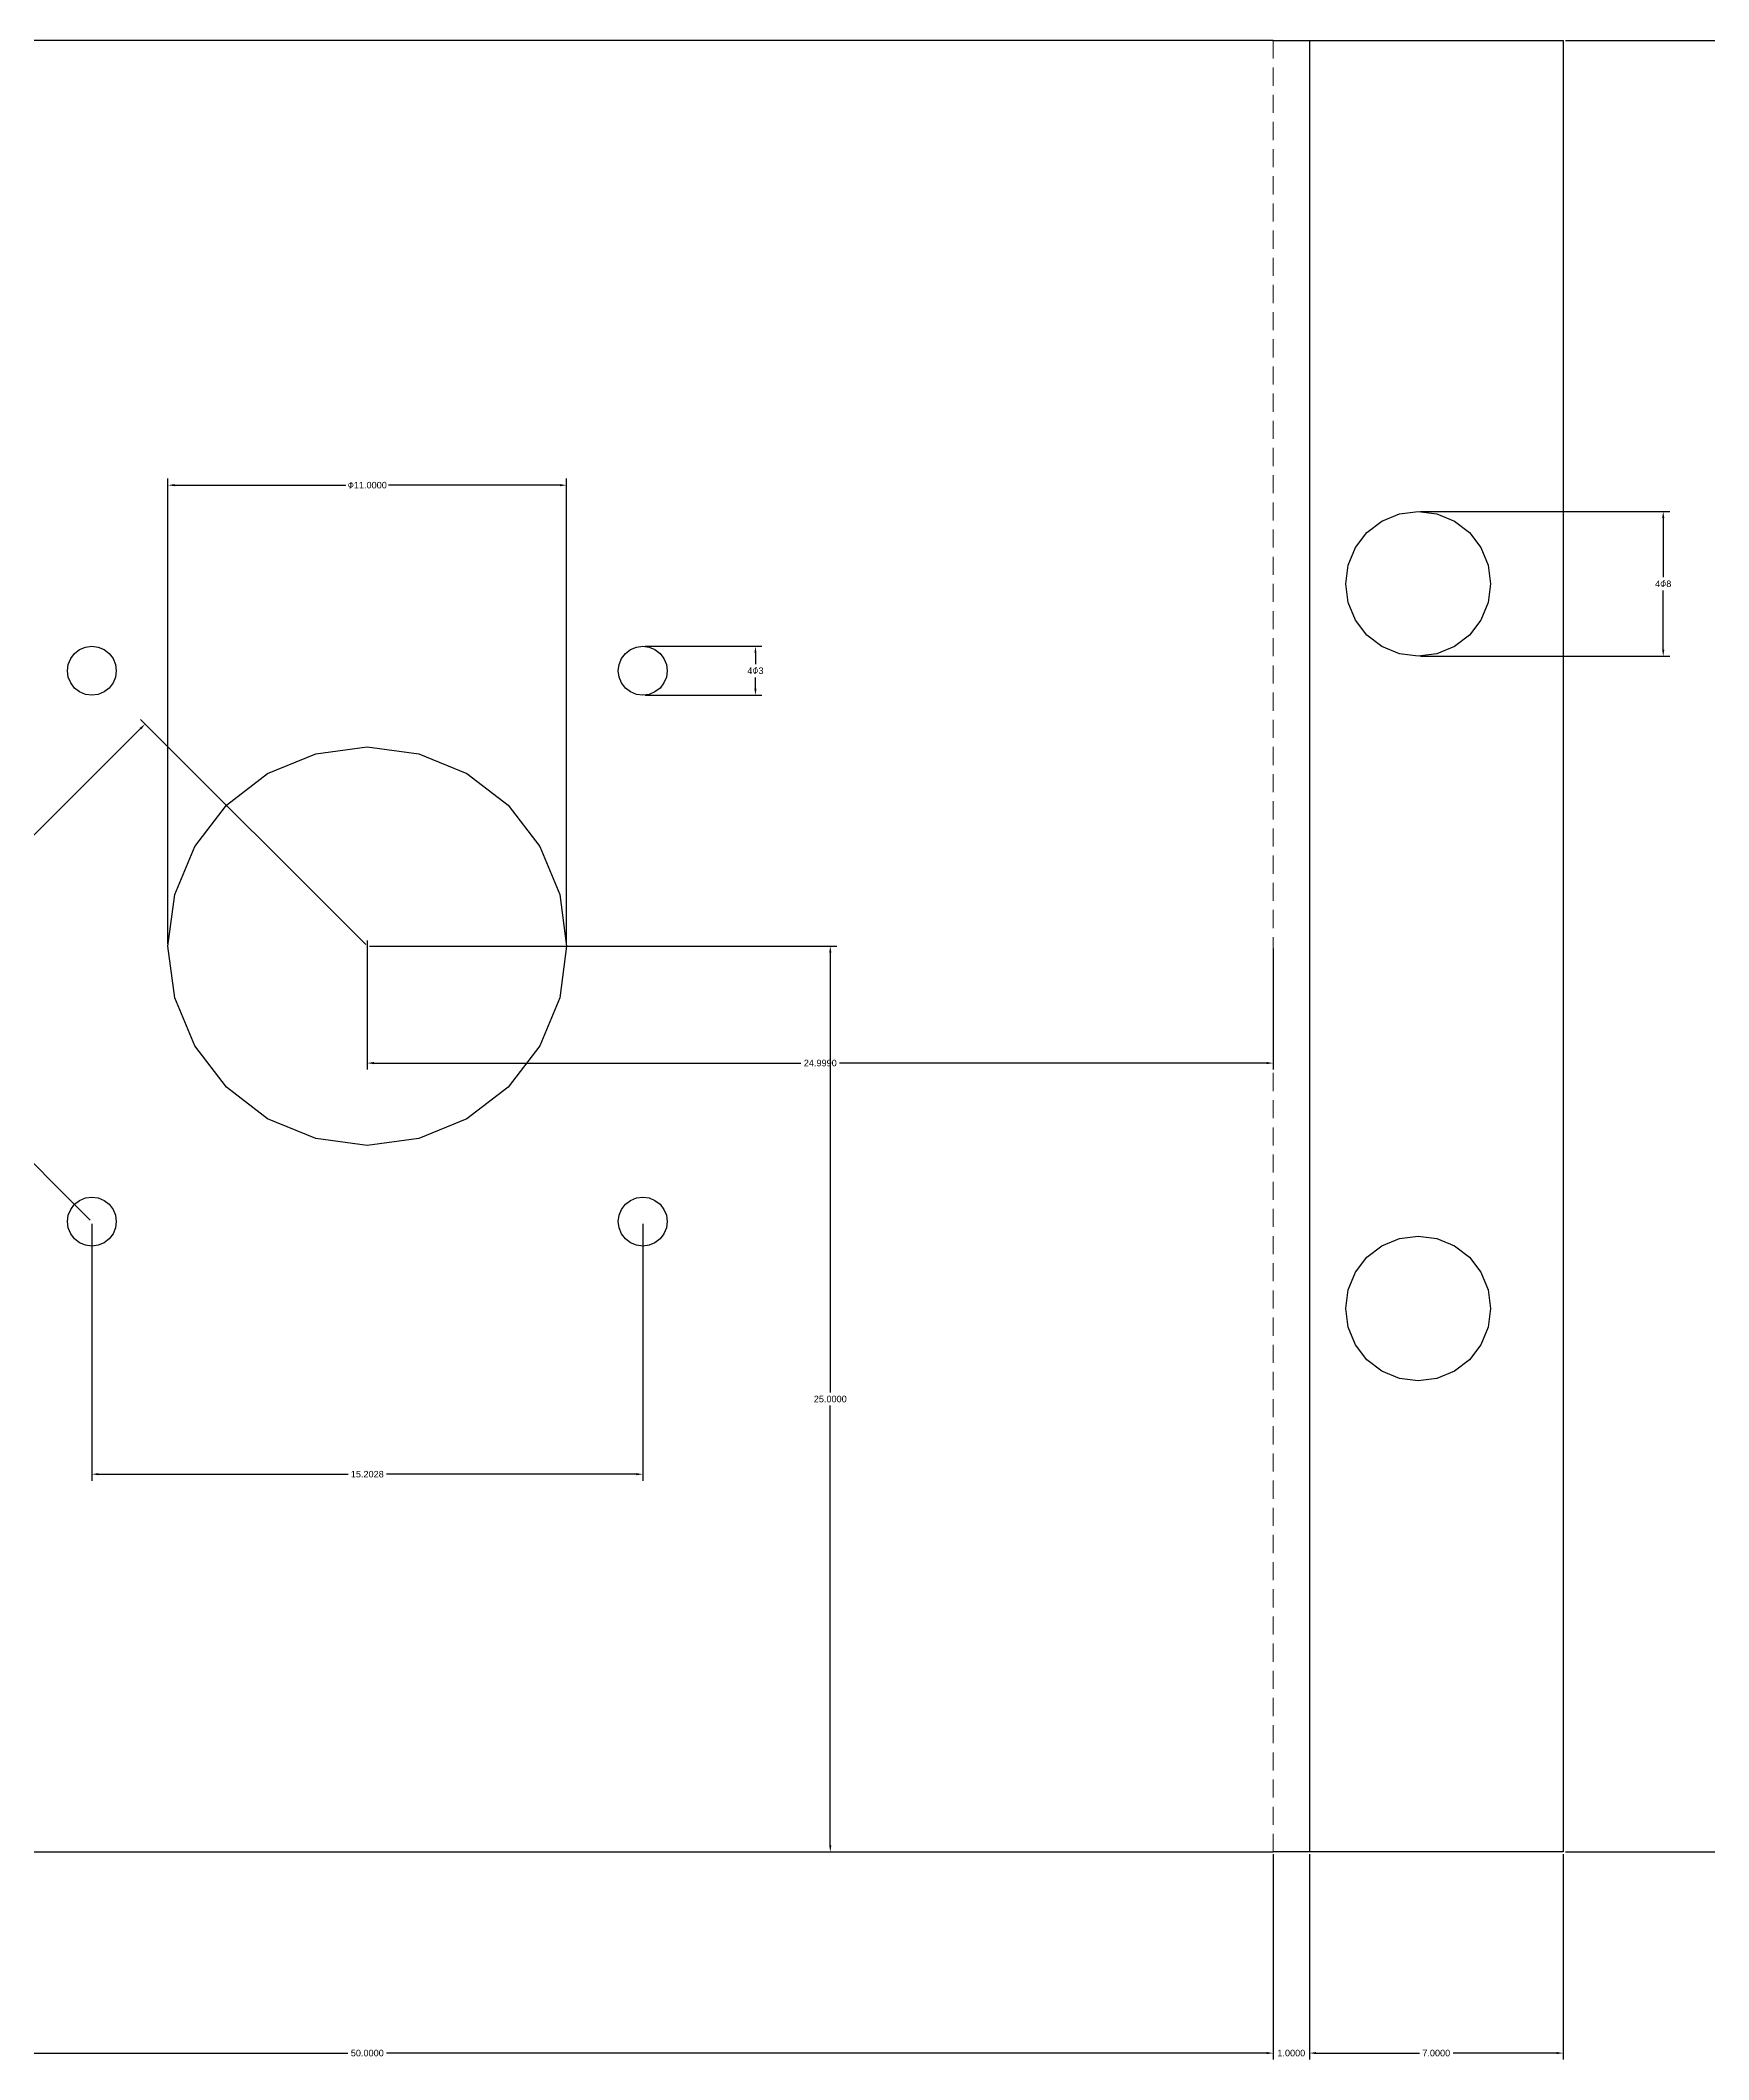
# Model space of a CAD drawing. Header units: millimetres. Extents: x -7 to 1163, y -7 to 637.
# Drawn here: x 65.9 to 111.9, y 29.1 to 84.8 of the extents above; entities that cross this region are included whole.
import ezdxf

# ---------------------------------------------------------------- set-up
doc = ezdxf.new("R2010")
doc.units = ezdxf.units.MM
doc.linetypes.add('DASHED', pattern=[0.75, 0.5, -0.25])
doc.layers.get('DEFPOINTS').update_dxf_attribs({"lineweight": 18})
doc.layers.add('2', color=5, linetype='DASHED', lineweight=18)
doc.layers.add('DIM', color=1, linetype='Continuous', lineweight=18)
doc.styles.get("Standard").update_dxf_attribs({"font": 'arial.ttf'})
doc.dimstyles.get("Standard").update_dxf_attribs({"dimtxt": 0.18, "dimasz": 0.18, "dimexe": 0.18, "dimexo": 0.0625, "dimgap": 0.09, "dimtad": 0, "dimtih": 1, "dimtoh": 1, "dimdec": 4, "dimzin": 0, "dimdsep": 46, "dimtxsty": 'Standard', "dimcen": 0.09, "dimadec": 0, "dimazin": 0, "dimtfac": 1, "dimtdec": 4, "dimtofl": 0, "dimtmove": 0, "dimatfit": 3, "dimfxl": 1, "dimtolj": 1, "dimtzin": 0, "dimarcsym": 0})

# ---------------------------------------------------------------- blocks, each defined once
blk = doc.blocks.new('*D38')
at = {"layer": 'DEFPOINTS', "color": 0, "ltscale": 5, "transparency": 16777216}
for p in [(49.883, 34.785), (99.883, 34.785), (99.883, 29.234)]:
    blk.add_point(p, dxfattribs=at)
at = {"layer": 'DIM', "color": 0, "lineweight": -2, "ltscale": 5, "transparency": 16777216}
for p, q in [((49.883, 34.722), (49.883, 29.054)), ((99.883, 34.722), (99.883, 29.054)), ((50.063, 29.234), (74.35, 29.234)), ((99.703, 29.234), (75.417, 29.234))]:
    blk.add_line(p, q, dxfattribs=at)
at = {"layer": 'DIM', "color": 0, "ltscale": 5, "transparency": 16777216}
for points in [[(50.063, 29.264), (50.063, 29.204), (49.883, 29.234)], [(99.703, 29.264), (99.703, 29.204), (99.883, 29.234)]]:
    blk.add_solid(points, dxfattribs=at)
at = {"layer": 'DIM', "color": 0, "ltscale": 5, "transparency": 16777216, "insert": (74.883, 29.234), "char_height": 0.18, "attachment_point": 5}
blk.add_mtext('\\A1;50.0000', dxfattribs=at)
blk = doc.blocks.new('*D39')
at = {"layer": 'DEFPOINTS', "color": 0, "ltscale": 5, "transparency": 16777216}
for p in [(99.883, 34.785), (100.883, 34.785), (100.883, 29.234)]:
    blk.add_point(p, dxfattribs=at)
at = {"layer": 'DIM', "color": 0, "lineweight": -2, "ltscale": 5, "transparency": 16777216}
for p, q in [((99.883, 34.722), (99.883, 29.054)), ((100.883, 34.722), (100.883, 29.054)), ((99.703, 29.234), (99.523, 29.234)), ((101.063, 29.234), (101.243, 29.234))]:
    blk.add_line(p, q, dxfattribs=at)
at = {"layer": 'DIM', "color": 0, "ltscale": 5, "transparency": 16777216}
for points in [[(99.703, 29.264), (99.703, 29.204), (99.883, 29.234)], [(101.063, 29.264), (101.063, 29.204), (100.883, 29.234)]]:
    blk.add_solid(points, dxfattribs=at)
at = {"layer": 'DIM', "color": 0, "ltscale": 5, "transparency": 16777216, "insert": (100.383, 29.234), "char_height": 0.18, "attachment_point": 5}
blk.add_mtext('\\A1;1.0000', dxfattribs=at)
blk = doc.blocks.new('*D40')
at = {"layer": 'DEFPOINTS', "color": 0, "ltscale": 5, "transparency": 16777216}
for p in [(100.883, 34.785), (107.883, 34.785), (107.883, 29.234)]:
    blk.add_point(p, dxfattribs=at)
at = {"layer": 'DIM', "color": 0, "lineweight": -2, "ltscale": 5, "transparency": 16777216}
for p, q in [((100.883, 34.722), (100.883, 29.054)), ((107.883, 34.722), (107.883, 29.054)), ((101.063, 29.234), (103.921, 29.234)), ((107.703, 29.234), (104.846, 29.234))]:
    blk.add_line(p, q, dxfattribs=at)
at = {"layer": 'DIM', "color": 0, "ltscale": 5, "transparency": 16777216}
for points in [[(101.063, 29.264), (101.063, 29.204), (100.883, 29.234)], [(107.703, 29.264), (107.703, 29.204), (107.883, 29.234)]]:
    blk.add_solid(points, dxfattribs=at)
at = {"layer": 'DIM', "color": 0, "ltscale": 5, "transparency": 16777216, "insert": (104.383, 29.234), "char_height": 0.18, "attachment_point": 5}
blk.add_mtext('\\A1;7.0000', dxfattribs=at)
blk = doc.blocks.new('*D41')
at = {"layer": 'DEFPOINTS', "color": 0, "ltscale": 5, "transparency": 16777216}
for p in [(107.883, 84.785), (107.883, 34.785), (117.339, 34.785)]:
    blk.add_point(p, dxfattribs=at)
at = {"layer": 'DIM', "color": 0, "lineweight": -2, "ltscale": 5, "transparency": 16777216}
for p, q in [((107.946, 84.785), (117.519, 84.785)), ((117.339, 84.605), (117.339, 59.966)), ((117.339, 34.965), (117.339, 59.603)), ((107.946, 34.785), (117.519, 34.785))]:
    blk.add_line(p, q, dxfattribs=at)
at = {"layer": 'DIM', "color": 0, "ltscale": 5, "transparency": 16777216}
for points in [[(117.309, 84.605), (117.369, 84.605), (117.339, 84.785)], [(117.309, 34.965), (117.369, 34.965), (117.339, 34.785)]]:
    blk.add_solid(points, dxfattribs=at)
at = {"layer": 'DIM', "color": 0, "ltscale": 5, "transparency": 16777216, "insert": (117.339, 59.785), "char_height": 0.18, "attachment_point": 5}
blk.add_mtext('\\A1;50.0000', dxfattribs=at)
blk = doc.blocks.new('*D48')
at = {"layer": 'DEFPOINTS', "color": 0, "ltscale": 5, "transparency": 16777216}
for p in [(80.383, 72.508), (69.383, 59.785), (80.383, 59.785)]:
    blk.add_point(p, dxfattribs=at)
at = {"layer": 'DIM', "color": 0, "lineweight": -2, "ltscale": 5, "transparency": 16777216}
for p, q in [((69.383, 59.847), (69.383, 72.688)), ((69.563, 72.508), (74.294, 72.508)), ((80.203, 72.508), (75.472, 72.508)), ((80.383, 59.847), (80.383, 72.688))]:
    blk.add_line(p, q, dxfattribs=at)
at = {"layer": 'DIM', "color": 0, "ltscale": 5, "transparency": 16777216}
for points in [[(69.563, 72.538), (69.563, 72.478), (69.383, 72.508)], [(80.203, 72.538), (80.203, 72.478), (80.383, 72.508)]]:
    blk.add_solid(points, dxfattribs=at)
at = {"layer": 'DIM', "color": 0, "ltscale": 5, "transparency": 16777216, "insert": (74.883, 72.508), "char_height": 0.18, "attachment_point": 5}
blk.add_mtext('\\A1;{\\Fgbenor,gbcbig|c134;Φ}11.0000', dxfattribs=at)
blk = doc.blocks.new('*D49')
at = {"layer": 'DEFPOINTS', "color": 0, "ltscale": 5, "transparency": 16777216}
for p in [(82.485, 68.061), (82.485, 66.711), (85.595, 66.711)]:
    blk.add_point(p, dxfattribs=at)
at = {"layer": 'DIM', "color": 0, "lineweight": -2, "ltscale": 5, "transparency": 16777216}
for p, q in [((82.547, 68.061), (85.775, 68.061)), ((85.595, 67.881), (85.595, 67.568)), ((85.595, 66.891), (85.595, 67.204)), ((82.547, 66.711), (85.775, 66.711))]:
    blk.add_line(p, q, dxfattribs=at)
at = {"layer": 'DIM', "color": 0, "ltscale": 5, "transparency": 16777216}
for points in [[(85.565, 67.881), (85.625, 67.881), (85.595, 68.061)], [(85.565, 66.891), (85.625, 66.891), (85.595, 66.711)]]:
    blk.add_solid(points, dxfattribs=at)
at = {"layer": 'DIM', "color": 0, "ltscale": 5, "transparency": 16777216, "insert": (85.595, 67.386), "char_height": 0.18, "attachment_point": 5}
blk.add_mtext('\\A1;4{\\Fgbenor,gbcbig|c134;Φ}3', dxfattribs=at)
blk = doc.blocks.new('*D50')
at = {"layer": 'DEFPOINTS', "color": 0, "ltscale": 5, "transparency": 16777216}
for p in [(103.883, 71.785), (103.883, 67.785), (110.647, 67.785)]:
    blk.add_point(p, dxfattribs=at)
at = {"layer": 'DIM', "color": 0, "lineweight": -2, "ltscale": 5, "transparency": 16777216}
for p, q in [((103.946, 71.785), (110.827, 71.785)), ((110.647, 71.605), (110.647, 69.966)), ((110.647, 67.965), (110.647, 69.603)), ((103.946, 67.785), (110.827, 67.785))]:
    blk.add_line(p, q, dxfattribs=at)
at = {"layer": 'DIM', "color": 0, "ltscale": 5, "transparency": 16777216}
for points in [[(110.617, 71.605), (110.677, 71.605), (110.647, 71.785)], [(110.617, 67.965), (110.677, 67.965), (110.647, 67.785)]]:
    blk.add_solid(points, dxfattribs=at)
at = {"layer": 'DIM', "color": 0, "ltscale": 5, "transparency": 16777216, "insert": (110.647, 69.785), "char_height": 0.18, "attachment_point": 5}
blk.add_mtext('\\A1;4{\\Fgbenor,gbcbig|c134;Φ}8', dxfattribs=at)
blk = doc.blocks.new('*D51')
at = {"layer": 'DEFPOINTS', "color": 0, "ltscale": 5, "transparency": 16777216}
for p in [(74.883, 59.785), (74.883, 34.785), (87.66, 34.785)]:
    blk.add_point(p, dxfattribs=at)
at = {"layer": 'DIM', "color": 0, "lineweight": -2, "ltscale": 5, "transparency": 16777216}
for p, q in [((74.946, 59.785), (87.84, 59.785)), ((87.66, 59.605), (87.66, 47.466)), ((87.66, 34.965), (87.66, 47.103)), ((74.946, 34.785), (87.84, 34.785))]:
    blk.add_line(p, q, dxfattribs=at)
at = {"layer": 'DIM', "color": 0, "ltscale": 5, "transparency": 16777216}
for points in [[(87.63, 59.605), (87.69, 59.605), (87.66, 59.785)], [(87.63, 34.965), (87.69, 34.965), (87.66, 34.785)]]:
    blk.add_solid(points, dxfattribs=at)
at = {"layer": 'DIM', "color": 0, "ltscale": 5, "transparency": 16777216, "insert": (87.66, 47.285), "char_height": 0.18, "attachment_point": 5}
blk.add_mtext('\\A1;25.0000', dxfattribs=at)
blk = doc.blocks.new('*D52')
at = {"layer": 'DEFPOINTS', "color": 0, "ltscale": 5, "transparency": 16777216}
for p in [(74.883, 59.785), (61.151, 58.315), (67.282, 52.183)]:
    blk.add_point(p, dxfattribs=at)
at = {"layer": 'DIM', "color": 0, "lineweight": -2, "ltscale": 5, "transparency": 16777216}
for p, q in [((68.625, 65.789), (65.133, 62.297)), ((74.839, 59.829), (68.625, 66.043)), ((61.278, 58.442), (64.769, 61.933)), ((67.238, 52.227), (61.023, 58.442))]:
    blk.add_line(p, q, dxfattribs=at)
at = {"layer": 'DIM', "color": 0, "ltscale": 5, "transparency": 16777216}
for points in [[(68.604, 65.81), (68.646, 65.767), (68.752, 65.916)], [(61.257, 58.463), (61.299, 58.421), (61.151, 58.315)]]:
    blk.add_solid(points, dxfattribs=at)
at = {"layer": 'DIM', "color": 0, "ltscale": 5, "transparency": 16777216, "insert": (64.951, 62.115), "char_height": 0.18, "attachment_point": 5}
blk.add_mtext('\\A1;10.7500', dxfattribs=at)
blk = doc.blocks.new('*D53')
at = {"layer": 'DEFPOINTS', "color": 0, "ltscale": 5, "transparency": 16777216}
for p in [(67.282, 52.183), (82.485, 52.183), (82.485, 45.211)]:
    blk.add_point(p, dxfattribs=at)
at = {"layer": 'DIM', "color": 0, "lineweight": -2, "ltscale": 5, "transparency": 16777216}
for p, q in [((67.282, 52.121), (67.282, 45.031)), ((82.485, 52.121), (82.485, 45.031)), ((67.462, 45.211), (74.358, 45.211)), ((82.305, 45.211), (75.409, 45.211))]:
    blk.add_line(p, q, dxfattribs=at)
at = {"layer": 'DIM', "color": 0, "ltscale": 5, "transparency": 16777216}
for points in [[(67.462, 45.241), (67.462, 45.181), (67.282, 45.211)], [(82.305, 45.241), (82.305, 45.181), (82.485, 45.211)]]:
    blk.add_solid(points, dxfattribs=at)
at = {"layer": 'DIM', "color": 0, "ltscale": 5, "transparency": 16777216, "insert": (74.883, 45.211), "char_height": 0.18, "attachment_point": 5}
blk.add_mtext('\\A1;15.2028', dxfattribs=at)
blk = doc.blocks.new('*D54')
at = {"layer": 'DEFPOINTS', "color": 0, "ltscale": 5, "transparency": 16777216}
for p in [(74.884, 60.004), (99.883, 59.785), (74.884, 56.558)]:
    blk.add_point(p, dxfattribs=at)
at = {"layer": 'DIM', "color": 0, "lineweight": -2, "ltscale": 5, "transparency": 16777216}
for p, q in [((74.884, 59.941), (74.884, 56.378)), ((99.883, 59.722), (99.883, 56.378)), ((75.064, 56.558), (86.849, 56.558)), ((99.703, 56.558), (87.919, 56.558))]:
    blk.add_line(p, q, dxfattribs=at)
at = {"layer": 'DIM', "color": 0, "ltscale": 5, "transparency": 16777216}
for points in [[(75.064, 56.588), (75.064, 56.528), (74.884, 56.558)], [(99.703, 56.588), (99.703, 56.528), (99.883, 56.558)]]:
    blk.add_solid(points, dxfattribs=at)
at = {"layer": 'DIM', "color": 0, "ltscale": 5, "transparency": 16777216, "insert": (87.384, 56.558), "char_height": 0.18, "attachment_point": 5}
blk.add_mtext('\\A1;24.9990', dxfattribs=at)

msp = doc.modelspace()

# ---------------------------------------------------------------- linework, layer by layer
for p, q in [((99.88336, 84.78457), (49.88336, 84.78457)), ((99.88336, 84.78457), (100.88336, 84.78457)), ((100.88336, 84.78457), (107.88336, 84.78457)), ((107.88336, 84.78457), (107.88336, 34.78457)), ((102.46915, 71.19878), (102.88336, 71.51662)), ((102.88336, 71.51662), (103.36572, 71.71642)), ((103.36572, 71.71642), (103.88336, 71.78457)), ((103.88336, 71.78457), (104.401, 71.71642)), ((104.401, 71.71642), (104.88336, 71.51662)), ((104.88336, 71.51662), (105.29757, 71.19878)), ((101.95151, 70.3022), (102.15131, 70.78457)), ((102.15131, 70.78457), (102.46915, 71.19878)), ((105.29757, 71.19878), (105.61541, 70.78457)), ((105.61541, 70.78457), (105.81521, 70.3022)), ((101.88336, 69.78457), (101.95151, 70.3022)), ((105.81521, 70.3022), (105.88336, 69.78457)), ((101.95151, 69.26693), (101.88336, 69.78457)), ((105.88336, 69.78457), (105.81521, 69.26693)), ((102.15131, 68.78457), (101.95151, 69.26693)), ((105.81521, 69.26693), (105.61541, 68.78457)), ((102.46915, 68.37035), (102.15131, 68.78457)), ((105.61541, 68.78457), (105.29757, 68.37035)), ((66.94446, 67.97053), (67.10726, 68.03796)), ((67.10726, 68.03796), (67.28196, 68.06096)), ((67.28196, 68.06096), (67.45667, 68.03796)), ((67.45667, 68.03796), (67.61946, 67.97053)), ((82.14726, 67.97053), (82.31006, 68.03796)), ((82.31006, 68.03796), (82.48476, 68.06096)), ((82.48476, 68.06096), (82.65946, 68.03796)), ((82.65946, 68.03796), (82.82226, 67.97053)), ((102.88336, 68.05251), (102.46915, 68.37035)), ((103.36572, 67.85271), (102.88336, 68.05251)), ((104.88336, 68.05251), (104.401, 67.85271)), ((105.29757, 68.37035), (104.88336, 68.05251)), ((66.60696, 67.38596), (66.62996, 67.56067)), ((66.62996, 67.56067), (66.6974, 67.72346)), ((66.6974, 67.72346), (66.80467, 67.86326)), ((66.80467, 67.86326), (66.94446, 67.97053)), ((67.61946, 67.97053), (67.75926, 67.86326)), ((67.75926, 67.86326), (67.86653, 67.72346)), ((67.86653, 67.72346), (67.93396, 67.56067)), ((67.93396, 67.56067), (67.95696, 67.38596)), ((81.80976, 67.38596), (81.83276, 67.56067)), ((81.83276, 67.56067), (81.90019, 67.72346)), ((81.90019, 67.72346), (82.00746, 67.86326)), ((82.00746, 67.86326), (82.14726, 67.97053)), ((82.82226, 67.97053), (82.96206, 67.86326)), ((82.96206, 67.86326), (83.06933, 67.72346)), ((83.06933, 67.72346), (83.13676, 67.56067)), ((83.13676, 67.56067), (83.15976, 67.38596)), ((103.88336, 67.78457), (103.36572, 67.85271)), ((104.401, 67.85271), (103.88336, 67.78457)), ((66.62996, 67.21126), (66.60696, 67.38596)), ((66.6974, 67.04846), (66.62996, 67.21126)), ((66.80467, 66.90867), (66.6974, 67.04846)), ((66.94446, 66.8014), (66.80467, 66.90867)), ((67.75926, 66.90867), (67.61946, 66.8014)), ((67.86653, 67.04846), (67.75926, 66.90867)), ((67.93396, 67.21126), (67.86653, 67.04846)), ((67.95696, 67.38596), (67.93396, 67.21126)), ((81.83276, 67.21126), (81.80976, 67.38596)), ((81.90019, 67.04846), (81.83276, 67.21126)), ((82.00746, 66.90867), (81.90019, 67.04846)), ((82.14726, 66.8014), (82.00746, 66.90867)), ((82.96206, 66.90867), (82.82226, 66.8014)), ((83.06933, 67.04846), (82.96206, 66.90867)), ((83.13676, 67.21126), (83.06933, 67.04846)), ((83.15976, 67.38596), (83.13676, 67.21126)), ((67.10726, 66.73396), (66.94446, 66.8014)), ((67.28196, 66.71096), (67.10726, 66.73396)), ((67.45667, 66.73396), (67.28196, 66.71096)), ((67.61946, 66.8014), (67.45667, 66.73396)), ((82.31006, 66.73396), (82.14726, 66.8014)), ((82.48476, 66.71096), (82.31006, 66.73396)), ((82.65946, 66.73396), (82.48476, 66.71096)), ((82.82226, 66.8014), (82.65946, 66.73396)), ((73.45986, 65.09716), (74.88336, 65.28457)), ((74.88336, 65.28457), (76.30687, 65.09716)), ((72.13336, 64.54771), (73.45986, 65.09716)), ((76.30687, 65.09716), (77.63336, 64.54771)), ((70.99427, 63.67365), (72.13336, 64.54771)), ((77.63336, 64.54771), (78.77245, 63.67365)), ((70.12022, 62.53457), (70.99427, 63.67365)), ((78.77245, 63.67365), (79.6465, 62.53457)), ((69.57077, 61.20807), (70.12022, 62.53457)), ((79.6465, 62.53457), (80.19595, 61.20807)), ((69.38336, 59.78457), (69.57077, 61.20807)), ((80.19595, 61.20807), (80.38336, 59.78457)), ((69.57077, 58.36106), (69.38336, 59.78457)), ((80.38336, 59.78457), (80.19595, 58.36106)), ((70.12022, 57.03457), (69.57077, 58.36106)), ((80.19595, 58.36106), (79.6465, 57.03457)), ((70.99427, 55.89548), (70.12022, 57.03457)), ((79.6465, 57.03457), (78.77245, 55.89548)), ((72.13336, 55.02143), (70.99427, 55.89548)), ((78.77245, 55.89548), (77.63336, 55.02143)), ((73.45986, 54.47197), (72.13336, 55.02143)), ((77.63336, 55.02143), (76.30687, 54.47197)), ((74.88336, 54.28457), (73.45986, 54.47197)), ((76.30687, 54.47197), (74.88336, 54.28457)), ((66.62996, 52.35787), (66.6974, 52.52067)), ((66.6974, 52.52067), (66.80467, 52.66046)), ((66.80467, 52.66046), (66.94446, 52.76773)), ((66.94446, 52.76773), (67.10726, 52.83517)), ((67.10726, 52.83517), (67.28196, 52.85817)), ((67.28196, 52.85817), (67.45667, 52.83517)), ((67.45667, 52.83517), (67.61946, 52.76773)), ((67.61946, 52.76773), (67.75926, 52.66046)), ((67.75926, 52.66046), (67.86653, 52.52067)), ((67.86653, 52.52067), (67.93396, 52.35787)), ((81.83276, 52.35787), (81.90019, 52.52067)), ((81.90019, 52.52067), (82.00746, 52.66046)), ((82.00746, 52.66046), (82.14726, 52.76773)), ((82.14726, 52.76773), (82.31006, 52.83517)), ((82.31006, 52.83517), (82.48476, 52.85817)), ((82.48476, 52.85817), (82.65946, 52.83517)), ((82.65946, 52.83517), (82.82226, 52.76773)), ((82.82226, 52.76773), (82.96206, 52.66046)), ((82.96206, 52.66046), (83.06933, 52.52067)), ((83.06933, 52.52067), (83.13676, 52.35787)), ((66.60696, 52.18317), (66.62996, 52.35787)), ((66.62996, 52.00846), (66.60696, 52.18317)), ((66.6974, 51.84567), (66.62996, 52.00846)), ((66.80467, 51.70587), (66.6974, 51.84567)), ((67.86653, 51.84567), (67.75926, 51.70587)), ((67.93396, 52.00846), (67.86653, 51.84567)), ((67.93396, 52.35787), (67.95696, 52.18317)), ((67.95696, 52.18317), (67.93396, 52.00846)), ((81.80976, 52.18317), (81.83276, 52.35787)), ((81.83276, 52.00846), (81.80976, 52.18317)), ((81.90019, 51.84567), (81.83276, 52.00846)), ((82.00746, 51.70587), (81.90019, 51.84567)), ((83.06933, 51.84567), (82.96206, 51.70587)), ((83.13676, 52.00846), (83.06933, 51.84567)), ((83.13676, 52.35787), (83.15976, 52.18317)), ((83.15976, 52.18317), (83.13676, 52.00846)), ((66.94446, 51.5986), (66.80467, 51.70587)), ((67.10726, 51.53117), (66.94446, 51.5986)), ((67.28196, 51.50817), (67.10726, 51.53117)), ((67.45667, 51.53117), (67.28196, 51.50817)), ((67.61946, 51.5986), (67.45667, 51.53117)), ((67.75926, 51.70587), (67.61946, 51.5986)), ((82.14726, 51.5986), (82.00746, 51.70587)), ((82.31006, 51.53117), (82.14726, 51.5986)), ((82.48476, 51.50817), (82.31006, 51.53117)), ((82.65946, 51.53117), (82.48476, 51.50817)), ((82.82226, 51.5986), (82.65946, 51.53117)), ((82.96206, 51.70587), (82.82226, 51.5986)), ((102.46915, 51.19878), (102.88336, 51.51662)), ((102.88336, 51.51662), (103.36572, 51.71642)), ((103.36572, 51.71642), (103.88336, 51.78457)), ((103.88336, 51.78457), (104.401, 51.71642)), ((104.401, 51.71642), (104.88336, 51.51662)), ((104.88336, 51.51662), (105.29757, 51.19878)), ((101.95151, 50.3022), (102.15131, 50.78457)), ((102.15131, 50.78457), (102.46915, 51.19878)), ((105.29757, 51.19878), (105.61541, 50.78457)), ((105.61541, 50.78457), (105.81521, 50.3022)), ((101.88336, 49.78457), (101.95151, 50.3022)), ((105.81521, 50.3022), (105.88336, 49.78457)), ((101.95151, 49.26693), (101.88336, 49.78457)), ((105.88336, 49.78457), (105.81521, 49.26693)), ((102.15131, 48.78457), (101.95151, 49.26693)), ((105.81521, 49.26693), (105.61541, 48.78457)), ((102.46915, 48.37035), (102.15131, 48.78457)), ((105.61541, 48.78457), (105.29757, 48.37035)), ((102.88336, 48.05251), (102.46915, 48.37035)), ((103.36572, 47.85271), (102.88336, 48.05251)), ((104.88336, 48.05251), (104.401, 47.85271)), ((105.29757, 48.37035), (104.88336, 48.05251)), ((103.88336, 47.78457), (103.36572, 47.85271)), ((104.401, 47.85271), (103.88336, 47.78457)), ((49.88336, 34.78457), (99.88336, 34.78457)), ((100.88336, 34.78457), (99.88336, 34.78457)), ((107.88336, 34.78457), (100.88336, 34.78457))]:
    msp.add_line(p, q)
at = {"ltscale": 5}
msp.add_line((100.88336, 84.78457), (100.88336, 34.78457), dxfattribs=at)
at = {"layer": '2'}
msp.add_line((99.88336, 34.78457), (99.88336, 84.78457), dxfattribs=at)

# ---------------------------------------------------------------- dimensions: what is measured, and where the dimension line sits
at = {"layer": 'DIM', "ltscale": 5}
for base, p1, p2, picture, middle in [((117.33932, 34.78457), (107.88336, 84.78457), (107.88336, 34.78457), '*D41', (117.33932, 59.78457)), ((87.66044, 34.78457), (74.88336, 59.78457), (74.88336, 34.78457), '*D51', (87.66044, 47.28457))]:
    dim = msp.add_linear_dim(base=base, p1=p1, p2=p2, angle=90, dimstyle='Standard', override={"dimscale": 1}, dxfattribs=at)
    dim.commit()
    dim.dimension.update_dxf_attribs({"geometry": picture, "text_midpoint": middle})
dim = msp.add_linear_dim(base=(80.38336, 72.50766), p1=(69.38336, 59.78457), p2=(80.38336, 59.78457), text='{\\Fgbenor,gbcbig|c134;Φ}<>', dimstyle='Standard', override={"dimscale": 1}, dxfattribs=at)
dim.commit()
dim.dimension.update_dxf_attribs({"geometry": '*D48', "text_midpoint": (74.88336, 72.50766)})
for base, p1, p2, text, picture, middle in [((110.64691, 67.78457), (103.88336, 71.78457), (103.88336, 67.78457), '4{\\Fgbenor,gbcbig|c134;Φ}8', '*D50', (110.64691, 69.78457)), ((85.59508, 66.71096), (82.48476, 68.06096), (82.48476, 66.71096), '4{\\Fgbenor,gbcbig|c134;Φ}3', '*D49', (85.59508, 67.38596))]:
    dim = msp.add_linear_dim(base=base, p1=p1, p2=p2, angle=90, text=text, dimstyle='Standard', override={"dimscale": 1}, dxfattribs=at)
    dim.commit()
    dim.dimension.update_dxf_attribs({"geometry": picture, "text_midpoint": middle})
dim = msp.add_aligned_dim(p1=(74.88336, 59.78457), p2=(67.28196, 52.18317), distance=-8.67106, dimstyle='Standard', override={"dimscale": 1}, dxfattribs=at)
dim.commit()
dim.dimension.update_dxf_attribs({"geometry": '*D52', "text_midpoint": (64.9513, 62.11523)})
for base, p1, p2, picture, middle in [((74.88432, 56.55768), (99.88336, 59.78457), (74.88432, 60.00359), '*D54', (87.38384, 56.55768)), ((82.48476, 45.2105), (67.28196, 52.18317), (82.48476, 52.18317), '*D53', (74.88336, 45.2105)), ((99.88336, 29.23357), (49.88336, 34.78457), (99.88336, 34.78457), '*D38', (74.88336, 29.23357)), ((100.88336, 29.23357), (99.88336, 34.78457), (100.88336, 34.78457), '*D39', (100.38336, 29.23357)), ((107.88336, 29.23357), (100.88336, 34.78457), (107.88336, 34.78457), '*D40', (104.38336, 29.23357))]:
    dim = msp.add_linear_dim(base=base, p1=p1, p2=p2, dimstyle='Standard', override={"dimscale": 1}, dxfattribs=at)
    dim.commit()
    dim.dimension.update_dxf_attribs({"geometry": picture, "text_midpoint": middle})

doc.saveas('drawing.dxf')
